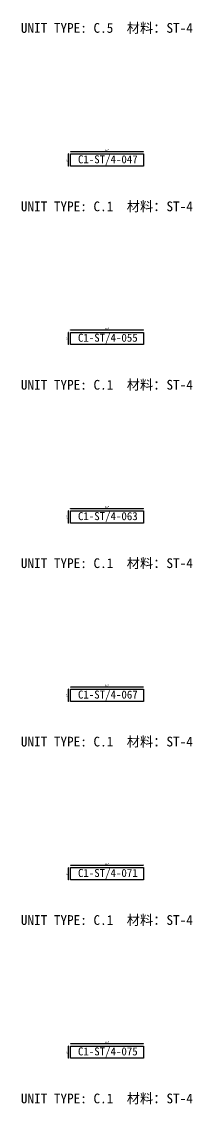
# Model space of a CAD drawing. Header units: millimetres. Extents: x -46962 to 137822, y -48342 to 2116.
# Drawn here: x -27617 to -25479, y -46874 to -33345 of the extents above; entities that cross this region are included whole.
import ezdxf
from ezdxf.enums import TextEntityAlignment as Align

# ---------------------------------------------------------------- set-up
doc = ezdxf.new("R2010")
doc.units = ezdxf.units.MM
doc.layers.add('COUNTERTOP_NUMBER', color=3, linetype='Continuous')
doc.layers.add('COUNTERTOPS', color=7, linetype='Continuous')
doc.styles.add('样式 1', font='')
doc.styles.get('样式 1').set_extended_font_data('NSimSun')
doc.dimstyles.new('副本 ISO-25', dxfattribs={"dimtxt": 25, "dimasz": 10, "dimexe": 1.5, "dimexo": 0.5, "dimtad": 1, "dimlfac": 0.03937, "dimlunit": 5, "dimtxsty": '样式 1', "dimblk": 'ARCHTICK', "dimcen": 2.5, "dimclrd": 256, "dimclrt": 1, "dimazin": 3, "dimtfac": 1, "dimtmove": 0, "dimatfit": 3, "dimfxlon": 1})

# ---------------------------------------------------------------- blocks, each defined once
blk = doc.blocks.new('_ArchTick')
at = {"color": 0, "linetype": 'ByBlock', "const_width": 0.15}
blk.add_lwpolyline([(-0.5, -0.5), (0.5, 0.5)], dxfattribs=at)
blk = doc.blocks.new('*D350')
at = {"color": 0, "lineweight": -2, "transparency": 16777216}
for p, q in [((-27005, -34968), (-27005, -34966)), ((-26091, -34968), (-26091, -34966))]:
    blk.add_line(p, q, dxfattribs=at)
at = {"lineweight": -2, "transparency": 16777216}
blk.add_line((-27005, -34967), (-26091, -34967), dxfattribs=at)
at = {"layer": 'Defpoints', "color": 0, "transparency": 16777216}
for p in [(-27005, -34998), (-26091, -34967), (-26091, -34998)]:
    blk.add_point(p, dxfattribs=at)
at = {"lineweight": -2, "transparency": 16777216, "xscale": 10, "yscale": 10, "zscale": 10, "rotation": 180}
blk.add_blockref('_ArchTick', (-27005, -34967), dxfattribs=at)
at = {"lineweight": -2, "transparency": 16777216, "xscale": 10, "yscale": 10, "zscale": 10}
blk.add_blockref('_ArchTick', (-26091, -34967), dxfattribs=at)
at = {"color": 1, "transparency": 16777216, "insert": (-26548, -34954), "char_height": 25, "attachment_point": 5, "style": '样式 1'}
blk.add_mtext('\\A1;36"', dxfattribs=at)
blk = doc.blocks.new('*D351')
at = {"color": 0, "lineweight": -2, "transparency": 16777216}
for p, q in [((-27030, -34998), (-27033, -34998)), ((-27030, -35151), (-27033, -35151))]:
    blk.add_line(p, q, dxfattribs=at)
at = {"lineweight": -2, "transparency": 16777216}
blk.add_line((-27031, -35151), (-27031, -34998), dxfattribs=at)
at = {"layer": 'Defpoints', "color": 0, "transparency": 16777216}
for p in [(-27031, -34998), (-27005, -34998), (-27005, -35151)]:
    blk.add_point(p, dxfattribs=at)
at = {"lineweight": -2, "transparency": 16777216, "xscale": 10, "yscale": 10, "zscale": 10}
for p, rotation in [((-27031, -34998), 90), ((-27031, -35151), 270)]:
    blk.add_blockref('_ArchTick', p, dxfattribs=dict(at, rotation=rotation))
at = {"color": 1, "transparency": 16777216, "insert": (-27044, -35075), "char_height": 25, "attachment_point": 5, "rotation": 90, "style": '样式 1'}
blk.add_mtext('\\A1;6"', dxfattribs=at)
blk = doc.blocks.new('*D360')
at = {"color": 0, "lineweight": -2, "transparency": 16777216}
for p, q in [((-27005, -37198), (-27005, -37196)), ((-26091, -37198), (-26091, -37196))]:
    blk.add_line(p, q, dxfattribs=at)
at = {"lineweight": -2, "transparency": 16777216}
blk.add_line((-27005, -37197), (-26091, -37197), dxfattribs=at)
at = {"layer": 'Defpoints', "color": 0, "transparency": 16777216}
for p in [(-26091, -37197), (-27005, -37228), (-26091, -37228)]:
    blk.add_point(p, dxfattribs=at)
at = {"lineweight": -2, "transparency": 16777216, "xscale": 10, "yscale": 10, "zscale": 10, "rotation": 180}
blk.add_blockref('_ArchTick', (-27005, -37197), dxfattribs=at)
at = {"lineweight": -2, "transparency": 16777216, "xscale": 10, "yscale": 10, "zscale": 10}
blk.add_blockref('_ArchTick', (-26091, -37197), dxfattribs=at)
at = {"color": 1, "transparency": 16777216, "insert": (-26548, -37184), "char_height": 25, "attachment_point": 5, "style": '样式 1'}
blk.add_mtext('\\A1;36"', dxfattribs=at)
blk = doc.blocks.new('*D361')
at = {"color": 0, "lineweight": -2, "transparency": 16777216}
for p, q in [((-27030, -37228), (-27033, -37228)), ((-27030, -37380), (-27033, -37380))]:
    blk.add_line(p, q, dxfattribs=at)
at = {"lineweight": -2, "transparency": 16777216}
blk.add_line((-27031, -37380), (-27031, -37228), dxfattribs=at)
at = {"layer": 'Defpoints', "color": 0, "transparency": 16777216}
for p in [(-27031, -37228), (-27005, -37228), (-27005, -37380)]:
    blk.add_point(p, dxfattribs=at)
at = {"lineweight": -2, "transparency": 16777216, "xscale": 10, "yscale": 10, "zscale": 10}
for p, rotation in [((-27031, -37228), 90), ((-27031, -37380), 270)]:
    blk.add_blockref('_ArchTick', p, dxfattribs=dict(at, rotation=rotation))
at = {"color": 1, "transparency": 16777216, "insert": (-27044, -37304), "char_height": 25, "attachment_point": 5, "rotation": 90, "style": '样式 1'}
blk.add_mtext('\\A1;6"', dxfattribs=at)
blk = doc.blocks.new('*D370')
at = {"color": 0, "lineweight": -2, "transparency": 16777216}
for p, q in [((-27005, -39428), (-27005, -39425)), ((-26091, -39428), (-26091, -39425))]:
    blk.add_line(p, q, dxfattribs=at)
at = {"lineweight": -2, "transparency": 16777216}
blk.add_line((-27005, -39427), (-26091, -39427), dxfattribs=at)
at = {"layer": 'Defpoints', "color": 0, "transparency": 16777216}
for p in [(-27005, -39457), (-26091, -39427), (-26091, -39457)]:
    blk.add_point(p, dxfattribs=at)
at = {"lineweight": -2, "transparency": 16777216, "xscale": 10, "yscale": 10, "zscale": 10, "rotation": 180}
blk.add_blockref('_ArchTick', (-27005, -39427), dxfattribs=at)
at = {"lineweight": -2, "transparency": 16777216, "xscale": 10, "yscale": 10, "zscale": 10}
blk.add_blockref('_ArchTick', (-26091, -39427), dxfattribs=at)
at = {"color": 1, "transparency": 16777216, "insert": (-26548, -39413), "char_height": 25, "attachment_point": 5, "style": '样式 1'}
blk.add_mtext('\\A1;36"', dxfattribs=at)
blk = doc.blocks.new('*D371')
at = {"color": 0, "lineweight": -2, "transparency": 16777216}
for p, q in [((-27030, -39457), (-27033, -39457)), ((-27030, -39610), (-27033, -39610))]:
    blk.add_line(p, q, dxfattribs=at)
at = {"lineweight": -2, "transparency": 16777216}
blk.add_line((-27031, -39610), (-27031, -39457), dxfattribs=at)
at = {"layer": 'Defpoints', "color": 0, "transparency": 16777216}
for p in [(-27031, -39457), (-27005, -39457), (-27005, -39610)]:
    blk.add_point(p, dxfattribs=at)
at = {"lineweight": -2, "transparency": 16777216, "xscale": 10, "yscale": 10, "zscale": 10}
for p, rotation in [((-27031, -39457), 90), ((-27031, -39610), 270)]:
    blk.add_blockref('_ArchTick', p, dxfattribs=dict(at, rotation=rotation))
at = {"color": 1, "transparency": 16777216, "insert": (-27044, -39534), "char_height": 25, "attachment_point": 5, "rotation": 90, "style": '样式 1'}
blk.add_mtext('\\A1;6"', dxfattribs=at)
blk = doc.blocks.new('*D380')
at = {"color": 0, "lineweight": -2, "transparency": 16777216}
for p, q in [((-27005, -41657), (-27005, -41655)), ((-26091, -41657), (-26091, -41655))]:
    blk.add_line(p, q, dxfattribs=at)
at = {"lineweight": -2, "transparency": 16777216}
blk.add_line((-27005, -41656), (-26091, -41656), dxfattribs=at)
at = {"layer": 'Defpoints', "color": 0, "transparency": 16777216}
for p in [(-26091, -41656), (-27005, -41687), (-26091, -41687)]:
    blk.add_point(p, dxfattribs=at)
at = {"lineweight": -2, "transparency": 16777216, "xscale": 10, "yscale": 10, "zscale": 10, "rotation": 180}
blk.add_blockref('_ArchTick', (-27005, -41656), dxfattribs=at)
at = {"lineweight": -2, "transparency": 16777216, "xscale": 10, "yscale": 10, "zscale": 10}
blk.add_blockref('_ArchTick', (-26091, -41656), dxfattribs=at)
at = {"color": 1, "transparency": 16777216, "insert": (-26548, -41643), "char_height": 25, "attachment_point": 5, "style": '样式 1'}
blk.add_mtext('\\A1;36"', dxfattribs=at)
blk = doc.blocks.new('*D381')
at = {"color": 0, "lineweight": -2, "transparency": 16777216}
for p, q in [((-27030, -41687), (-27033, -41687)), ((-27030, -41839), (-27033, -41839))]:
    blk.add_line(p, q, dxfattribs=at)
at = {"lineweight": -2, "transparency": 16777216}
blk.add_line((-27031, -41839), (-27031, -41687), dxfattribs=at)
at = {"layer": 'Defpoints', "color": 0, "transparency": 16777216}
for p in [(-27031, -41687), (-27005, -41687), (-27005, -41839)]:
    blk.add_point(p, dxfattribs=at)
at = {"lineweight": -2, "transparency": 16777216, "xscale": 10, "yscale": 10, "zscale": 10}
for p, rotation in [((-27031, -41687), 90), ((-27031, -41839), 270)]:
    blk.add_blockref('_ArchTick', p, dxfattribs=dict(at, rotation=rotation))
at = {"color": 1, "transparency": 16777216, "insert": (-27044, -41763), "char_height": 25, "attachment_point": 5, "rotation": 90, "style": '样式 1'}
blk.add_mtext('\\A1;6"', dxfattribs=at)
blk = doc.blocks.new('*D390')
at = {"color": 0, "lineweight": -2, "transparency": 16777216}
for p, q in [((-27005, -43887), (-27005, -43884)), ((-26091, -43887), (-26091, -43884))]:
    blk.add_line(p, q, dxfattribs=at)
at = {"lineweight": -2, "transparency": 16777216}
blk.add_line((-27005, -43886), (-26091, -43886), dxfattribs=at)
at = {"layer": 'Defpoints', "color": 0, "transparency": 16777216}
for p in [(-27005, -43917), (-26091, -43886), (-26091, -43917)]:
    blk.add_point(p, dxfattribs=at)
at = {"lineweight": -2, "transparency": 16777216, "xscale": 10, "yscale": 10, "zscale": 10, "rotation": 180}
blk.add_blockref('_ArchTick', (-27005, -43886), dxfattribs=at)
at = {"lineweight": -2, "transparency": 16777216, "xscale": 10, "yscale": 10, "zscale": 10}
blk.add_blockref('_ArchTick', (-26091, -43886), dxfattribs=at)
at = {"color": 1, "transparency": 16777216, "insert": (-26548, -43873), "char_height": 25, "attachment_point": 5, "style": '样式 1'}
blk.add_mtext('\\A1;36"', dxfattribs=at)
blk = doc.blocks.new('*D391')
at = {"color": 0, "lineweight": -2, "transparency": 16777216}
for p, q in [((-27030, -43917), (-27033, -43917)), ((-27030, -44069), (-27033, -44069))]:
    blk.add_line(p, q, dxfattribs=at)
at = {"lineweight": -2, "transparency": 16777216}
blk.add_line((-27031, -44069), (-27031, -43917), dxfattribs=at)
at = {"layer": 'Defpoints', "color": 0, "transparency": 16777216}
for p in [(-27031, -43917), (-27005, -43917), (-27005, -44069)]:
    blk.add_point(p, dxfattribs=at)
at = {"lineweight": -2, "transparency": 16777216, "xscale": 10, "yscale": 10, "zscale": 10}
for p, rotation in [((-27031, -43917), 90), ((-27031, -44069), 270)]:
    blk.add_blockref('_ArchTick', p, dxfattribs=dict(at, rotation=rotation))
at = {"color": 1, "transparency": 16777216, "insert": (-27044, -43993), "char_height": 25, "attachment_point": 5, "rotation": 90, "style": '样式 1'}
blk.add_mtext('\\A1;6"', dxfattribs=at)
blk = doc.blocks.new('*D399')
at = {"color": 0, "lineweight": -2, "transparency": 16777216}
for p, q in [((-27005, -46116), (-27005, -46114)), ((-26091, -46116), (-26091, -46114))]:
    blk.add_line(p, q, dxfattribs=at)
at = {"lineweight": -2, "transparency": 16777216}
blk.add_line((-27005, -46115), (-26091, -46115), dxfattribs=at)
at = {"layer": 'Defpoints', "color": 0, "transparency": 16777216}
for p in [(-26091, -46115), (-27005, -46146), (-26091, -46146)]:
    blk.add_point(p, dxfattribs=at)
at = {"lineweight": -2, "transparency": 16777216, "xscale": 10, "yscale": 10, "zscale": 10, "rotation": 180}
blk.add_blockref('_ArchTick', (-27005, -46115), dxfattribs=at)
at = {"lineweight": -2, "transparency": 16777216, "xscale": 10, "yscale": 10, "zscale": 10}
blk.add_blockref('_ArchTick', (-26091, -46115), dxfattribs=at)
at = {"color": 1, "transparency": 16777216, "insert": (-26548, -46102), "char_height": 25, "attachment_point": 5, "style": '样式 1'}
blk.add_mtext('\\A1;36"', dxfattribs=at)
blk = doc.blocks.new('*D400')
at = {"color": 0, "lineweight": -2, "transparency": 16777216}
for p, q in [((-27030, -46146), (-27033, -46146)), ((-27030, -46299), (-27033, -46299))]:
    blk.add_line(p, q, dxfattribs=at)
at = {"lineweight": -2, "transparency": 16777216}
blk.add_line((-27031, -46299), (-27031, -46146), dxfattribs=at)
at = {"layer": 'Defpoints', "color": 0, "transparency": 16777216}
for p in [(-27031, -46146), (-27005, -46146), (-27005, -46299)]:
    blk.add_point(p, dxfattribs=at)
at = {"lineweight": -2, "transparency": 16777216, "xscale": 10, "yscale": 10, "zscale": 10}
for p, rotation in [((-27031, -46146), 90), ((-27031, -46299), 270)]:
    blk.add_blockref('_ArchTick', p, dxfattribs=dict(at, rotation=rotation))
at = {"color": 1, "transparency": 16777216, "insert": (-27044, -46222), "char_height": 25, "attachment_point": 5, "rotation": 90, "style": '样式 1'}
blk.add_mtext('\\A1;6"', dxfattribs=at)

msp = doc.modelspace()

# ---------------------------------------------------------------- linework, layer by layer
at = {"layer": 'COUNTERTOPS'}
for points in [[(-27005.466, -34998.3), (-26091.066, -34998.3), (-26091.066, -35150.7), (-27005.466, -35150.7)], [(-27005.466, -37227.868), (-26091.066, -37227.868), (-26091.066, -37380.268), (-27005.466, -37380.268)], [(-27005.466, -39457.435), (-26091.066, -39457.435), (-26091.066, -39609.835), (-27005.466, -39609.835)], [(-27005.466, -41687.002), (-26091.066, -41687.002), (-26091.066, -41839.402), (-27005.466, -41839.402)], [(-27005.466, -43916.569), (-26091.066, -43916.569), (-26091.066, -44068.969), (-27005.466, -44068.969)], [(-27005.466, -46146.137), (-26091.066, -46146.137), (-26091.066, -46298.537), (-27005.466, -46298.537)]]:
    msp.add_lwpolyline(points, close=True, dxfattribs=at)

# ---------------------------------------------------------------- texts
at = {"style": '样式 1'}
for s, p in [('UNIT TYPE: C.5', (-27627.157, -33483.89)), ('材料：ST-4', (-26300.876, -33483.89)), ('材料：ST-4', (-26300.876, -35713.457)), ('UNIT TYPE: C.1', (-27627.157, -35713.457)), ('UNIT TYPE: C.1', (-27627.157, -37943.025)), ('材料：ST-4', (-26300.876, -37943.025)), ('材料：ST-4', (-26300.876, -40172.592)), ('UNIT TYPE: C.1', (-27627.157, -40172.592)), ('UNIT TYPE: C.1', (-27627.157, -42402.159)), ('材料：ST-4', (-26300.876, -42402.159)), ('UNIT TYPE: C.1', (-27627.157, -44631.726)), ('材料：ST-4', (-26300.876, -44631.726)), ('UNIT TYPE: C.1', (-27627.157, -46861.294)), ('材料：ST-4', (-26300.876, -46861.294))]:
    msp.add_text(s, height=121.5865, dxfattribs=at).set_placement(p)
at = {"layer": 'COUNTERTOP_NUMBER', "color": 3, "style": '样式 1'}
for s, p in [('C1-ST/4-047', (-26537.603, -35064.87)), ('C1-ST/4-055', (-26537.603, -37294.437)), ('C1-ST/4-063', (-26537.603, -39524.004)), ('C1-ST/4-067', (-26537.603, -41753.571)), ('C1-ST/4-071', (-26537.603, -43983.138)), ('C1-ST/4-075', (-26537.603, -46212.706))]:
    msp.add_text(s, height=100, dxfattribs=at).set_placement(p, align=Align.MIDDLE_CENTER)

# ---------------------------------------------------------------- dimensions: what is measured, and where the dimension line sits
for base, p1, p2, picture, middle in [((-27031.301, -34998.3), (-27005.466, -35150.7), (-27005.466, -34998.3), '*D351', (-27044.426, -35074.5)), ((-27031.301, -37227.868), (-27005.466, -37380.268), (-27005.466, -37227.868), '*D361', (-27044.426, -37304.068)), ((-27031.301, -39457.435), (-27005.466, -39609.835), (-27005.466, -39457.435), '*D371', (-27044.426, -39533.635)), ((-27031.301, -41687.002), (-27005.466, -41839.402), (-27005.466, -41687.002), '*D381', (-27044.426, -41763.202)), ((-27031.301, -43916.569), (-27005.466, -44068.969), (-27005.466, -43916.569), '*D391', (-27044.426, -43992.769)), ((-27031.301, -46146.137), (-27005.466, -46298.537), (-27005.466, -46146.137), '*D400', (-27044.426, -46222.337))]:
    dim = msp.add_linear_dim(base=base, p1=p1, p2=p2, angle=90, dimstyle='副本 ISO-25')
    dim.commit()
    dim.dimension.update_dxf_attribs({"geometry": picture, "text_midpoint": middle})
for base, p1, p2, picture, middle in [((-26091.066, -34967.465), (-27005.466, -34998.3), (-26091.066, -34998.3), '*D350', (-26548.266, -34954.34)), ((-26091.066, -37197.032), (-27005.466, -37227.868), (-26091.066, -37227.868), '*D360', (-26548.266, -37183.907)), ((-26091.066, -39426.599), (-27005.466, -39457.435), (-26091.066, -39457.435), '*D370', (-26548.266, -39413.474)), ((-26091.066, -41656.166), (-27005.466, -41687.002), (-26091.066, -41687.002), '*D380', (-26548.266, -41643.041)), ((-26091.066, -43885.734), (-27005.466, -43916.569), (-26091.066, -43916.569), '*D390', (-26548.266, -43872.609)), ((-26091.066, -46115.301), (-27005.466, -46146.137), (-26091.066, -46146.137), '*D399', (-26548.266, -46102.176))]:
    dim = msp.add_linear_dim(base=base, p1=p1, p2=p2, dimstyle='副本 ISO-25')
    dim.commit()
    dim.dimension.update_dxf_attribs({"geometry": picture, "text_midpoint": middle})

doc.saveas('drawing.dxf')
